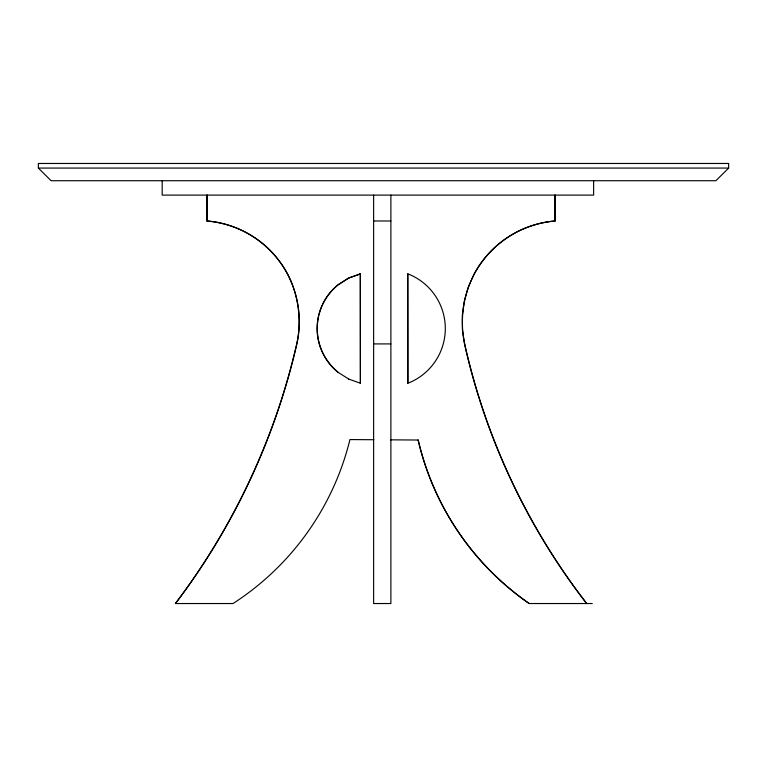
<?xml version="1.0" encoding="UTF-8"?>
<svg xmlns="http://www.w3.org/2000/svg" width="767" height="767" viewBox="0 0 767 767"><rect width="100%" height="100%" fill="white"/><g stroke="black" fill="none" stroke-linecap="round" stroke-linejoin="round"><path stroke-width="1.15" d="M464.256 301.124L462.309 315.4L462.405 329.8L464.543 344.047A658.22 658.191 -90 0 0 586.63 603.533M373.903 439.731L349.944 439.568A272.17 272.16 -90 0 1 233.015 603.533L175.346 603.533A681.7 681.681 -90 0 0 296.724 343.913C301.93 320.462 298.631 295.439 287.52 274.145L287.5 274.116A100.726 100.717 0 0 0 206.975 221.001L206.975 195.106M175.49 603.533A681.7 681.681 -90 0 0 296.877 343.913C302.083 320.462 298.775 295.439 287.673 274.145L287.654 274.116A100.726 100.717 0 0 0 207.128 221.001L206.975 220.992M464.562 300.06L468.206 287.28L474.092 274.126A101.282 101.282 0 0 1 554.992 220.992L555.145 195.106M728.65 168.069L715.889 180.724L51.111 180.724L38.35 168.069L38.35 163.467L728.65 163.467L728.65 168.069L38.35 168.069M360.25 273.867L360.404 383.241L360.404 273.867L348.496 278.105L337.979 284.835A56.231 56.231 0 0 0 322.591 304.326M360.404 273.867L348.649 278.105L338.122 284.835A56.231 56.231 0 0 0 338.122 372.263M373.625 220.992L390.882 220.992M407.919 273.867A58.685 58.685 0 0 1 407.919 383.232L407.766 273.867L407.766 383.241M373.625 343.913L390.882 343.913M464.543 344.047L464.697 344.047A658.22 658.191 -90 0 0 586.784 603.533M529.259 603.533A274.72 274.711 -90 0 1 418.236 440.028L418.082 440.028A274.72 274.711 -90 0 0 529.105 603.533L592.277 603.533M390.528 439.836L418.236 440.028M348.496 378.994L360.404 383.241M348.649 378.994L337.979 372.263A56.231 56.231 0 0 1 318.497 316.138M464.697 344.047C459.596 320.51 463.019 295.439 474.236 274.126A101.282 101.282 0 0 1 555.145 220.992M593.62 180.724L593.62 195.106L162.182 195.106L162.182 180.724M554.992 195.106L554.992 220.992M390.882 195.106L390.882 603.533L373.625 603.533L373.625 195.106M207.128 195.106L207.128 220.992M318.756 315.036A56.231 56.231 0 0 1 322.111 305.352"/></g></svg>
